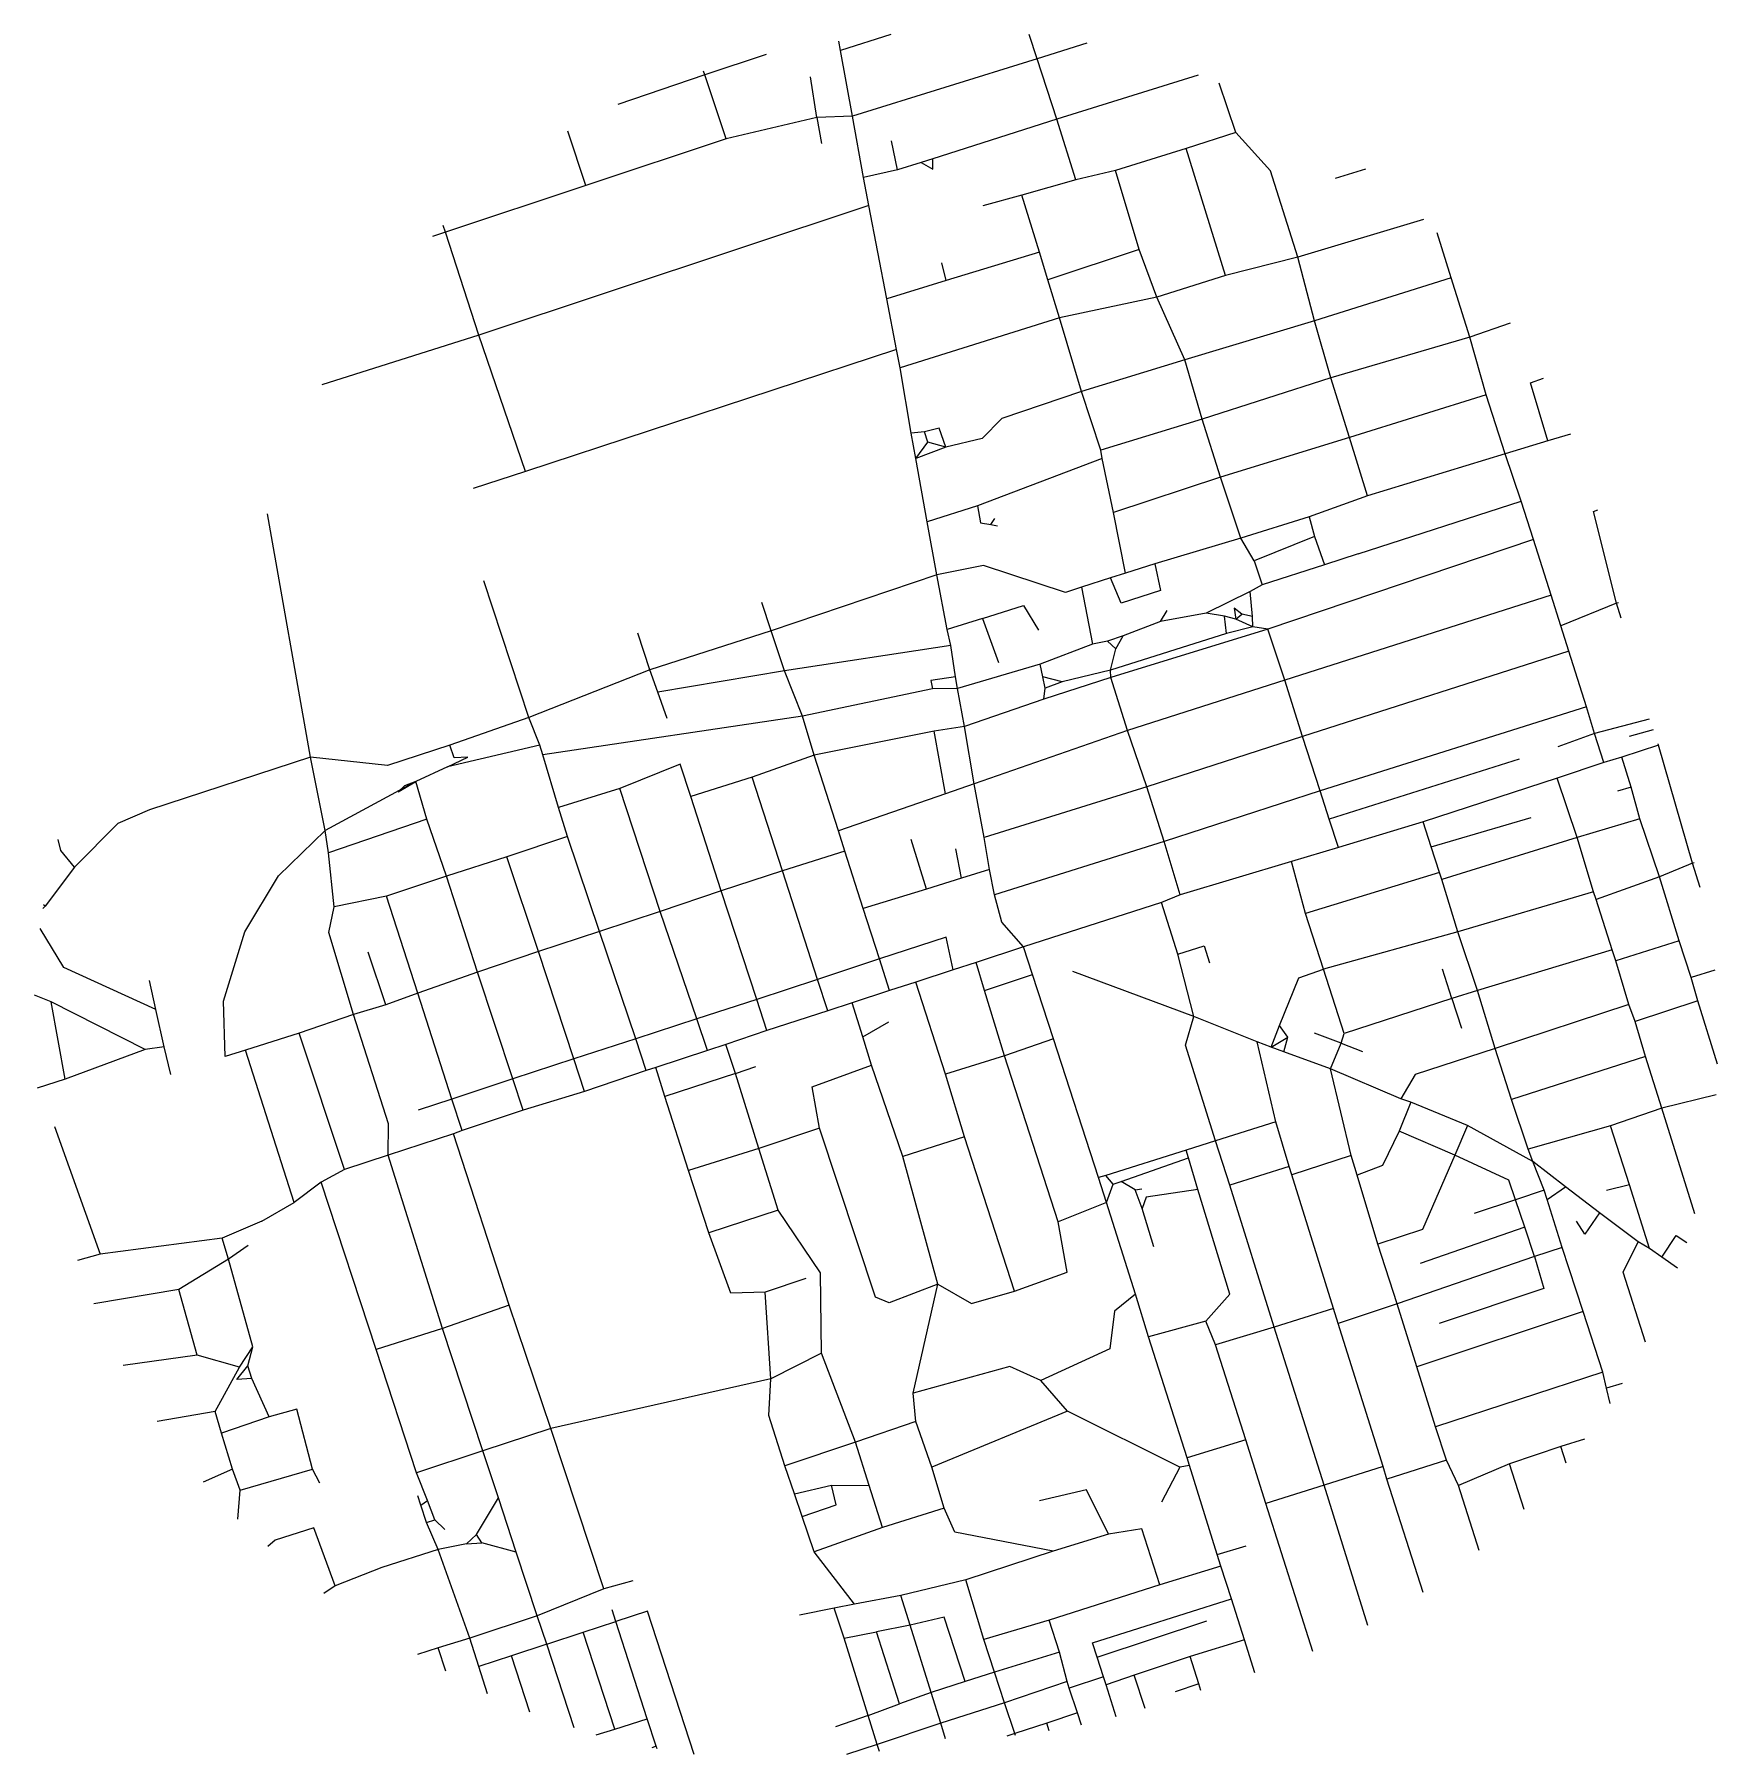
# Model space of a CAD drawing. Header units: metres. Extents: x 623393 to 625926, y 4838026 to 4840616.
import ezdxf

# ---------------------------------------------------------------- set-up
doc = ezdxf.new("R2010")
doc.units = ezdxf.units.M

msp = doc.modelspace()

# ---------------------------------------------------------------- linework, layer by layer
at = {"layer": 'ROADS'}
for points in [[(624605.9, 4840591.5), (624603.5, 4840605.6)], [(624682, 4840615.7), (624605.9, 4840591.5)], [(624902.2, 4840579.3), (624890, 4840616)], [(624976.8, 4840602.8), (624902.2, 4840579.3)], [(624494.3, 4840585.6), (624402.1, 4840555)], [(624624.1, 4840492.9), (624605.9, 4840591.5)], [(624902.2, 4840579.3), (624624.1, 4840492.9)], [(624931.8, 4840488.1), (624902.2, 4840579.3)], [(624402.1, 4840555), (624270.7, 4840510.5)], [(624402.1, 4840555), (624399.8, 4840560.6)], [(624434.2, 4840458.6), (624402.1, 4840555)], [(624570.5, 4840491), (624560.7, 4840552.3)], [(625144.3, 4840554.6), (624931.8, 4840488.1)], [(625201.1, 4840468.1), (625176, 4840542.3)], [(624624.1, 4840492.9), (624570.5, 4840491)], [(624640.9, 4840400.4), (624624.1, 4840492.9)], [(624222.7, 4840388.6), (624195.6, 4840470.1)], [(624570.5, 4840491), (624434.2, 4840458.6)], [(624570.5, 4840491), (624577.5, 4840451.9)], [(624931.8, 4840488.1), (624745.2, 4840428.8)], [(624960.4, 4840396.8), (624931.8, 4840488.1)], [(625201.1, 4840468.1), (625126.6, 4840444.3)], [(625294.6, 4840280.5), (625253.2, 4840410.5), (625201.1, 4840468.1)], [(624434.2, 4840458.6), (624222.7, 4840388.6)], [(624691.8, 4840411.9), (624682.9, 4840455.8)], [(625126.6, 4840444.3), (625020.1, 4840411.1)], [(625185.7, 4840252.9), (625126.6, 4840444.3)], [(624727.5, 4840423.2), (624691.8, 4840411.9)], [(624727.5, 4840423.2), (624745.1, 4840413.1), (624745.2, 4840428.8)], [(624745.2, 4840428.8), (624727.5, 4840423.2)], [(624691.8, 4840411.9), (624640.9, 4840400.4)], [(624648.9, 4840358.5), (624640.9, 4840400.4)], [(624960.4, 4840396.8), (624878.9, 4840373.9)], [(625020.1, 4840411.1), (624960.4, 4840396.8)], [(625055.7, 4840292.1), (625020.1, 4840411.1)], [(625396.4, 4840413), (625350.8, 4840399.1)], [(624222.7, 4840388.6), (624011.4, 4840318.1)], [(624878.9, 4840373.9), (624820.6, 4840357.8)], [(624905.6, 4840288.1), (624878.9, 4840373.9)], [(624648.9, 4840358.5), (624061.9, 4840163.2)], [(624676, 4840217.7), (624648.9, 4840358.5)], [(625483.5, 4840337.4), (625294.6, 4840280.5)], [(624011.4, 4840318.1), (623992.1, 4840311.7)], [(624011.4, 4840318.1), (624008.1, 4840328.1)], [(624061.9, 4840163.2), (624011.4, 4840318.1)], [(625525.6, 4840249.6), (625504.4, 4840317.4)], [(624905.6, 4840288.1), (624765.4, 4840245.6)], [(624918.2, 4840246.6), (624905.6, 4840288.1)], [(625055.7, 4840292.1), (624918.2, 4840246.6)], [(625082.2, 4840220.2), (625055.7, 4840292.1)], [(624765.4, 4840245.6), (624758.7, 4840271.9)], [(625294.6, 4840280.5), (625185.7, 4840252.9)], [(625319.5, 4840184.5), (625294.6, 4840280.5)], [(624765.4, 4840245.6), (624676, 4840217.7)], [(624935.9, 4840189.2), (624918.2, 4840246.6)], [(625185.7, 4840252.9), (625082.2, 4840220.2)], [(625525.6, 4840249.6), (625319.5, 4840184.5)], [(625553.7, 4840160), (625525.6, 4840249.6)], [(624690.3, 4840141.4), (624676, 4840217.7)], [(625082.2, 4840220.2), (624935.9, 4840189.2)], [(625124.5, 4840125.7), (625082.2, 4840220.2)], [(624935.9, 4840189.2), (624695.8, 4840114.1)], [(624969, 4840078.2), (624935.9, 4840189.2)], [(625319.5, 4840184.5), (625124.5, 4840125.7)], [(625344.4, 4840098.8), (625319.5, 4840184.5)], [(624061.9, 4840163.2), (623825.2, 4840088.5)], [(624131.8, 4839957.6), (624061.9, 4840163.2)], [(625553.7, 4840160), (625344.4, 4840098.8)], [(625614.3, 4840180.9), (625553.7, 4840160)], [(625578.3, 4840073), (625553.7, 4840160)], [(624690.3, 4840141.4), (624131.8, 4839957.6)], [(624695.8, 4840114.1), (624690.3, 4840141.4)], [(624712.4, 4840015.5), (624695.8, 4840114.1)], [(625124.5, 4840125.7), (624969, 4840078.2)], [(625150.3, 4840036.7), (625124.5, 4840125.7)], [(624969, 4840078.2), (624849.2, 4840037.6), (624819.2, 4840007.6), (624764.6, 4839994.6)], [(624997.9, 4839989.8), (624969, 4840078.2)], [(625344.4, 4840098.8), (625150.3, 4840036.7)], [(625372.5, 4840008.8), (625344.4, 4840098.8)], [(625671.1, 4840003.7), (625644.8, 4840091.4), (625664.3, 4840098.4)], [(625578.3, 4840073), (625372.5, 4840008.8)], [(625606.8, 4839984.4), (625578.3, 4840073)], [(625150.3, 4840036.7), (624997.9, 4839989.8)], [(625178.2, 4839949.1), (625150.3, 4840036.7)], [(624732.7, 4840017.3), (624712.4, 4840015.5)], [(624719.5, 4839977.2), (624712.4, 4840015.5)], [(624719.5, 4839977.2), (624737.6, 4840001.9)], [(624764.6, 4839994.6), (624754.8, 4840023.1), (624732.7, 4840017.3)], [(624737.6, 4840001.9), (624732.7, 4840017.3)], [(624764.6, 4839994.6), (624737.6, 4840001.9)], [(625372.5, 4840008.8), (625178.2, 4839949.1)], [(625399.3, 4839920.9), (625372.5, 4840008.8)], [(625671.1, 4840003.7), (625606.8, 4839984.4)], [(625705.1, 4840013.9), (625671.1, 4840003.7)], [(624764.6, 4839994.6), (624719.5, 4839977.2)], [(624736.5, 4839881.9), (624719.5, 4839977.2)], [(625000, 4839977.2), (624812.3, 4839906.2)], [(625000, 4839977.2), (624997.9, 4839989.8)], [(625017.3, 4839895.8), (625000, 4839977.2)], [(625606.8, 4839984.4), (625399.3, 4839920.9)], [(625630.7, 4839912.9), (625606.8, 4839984.4)], [(624131.8, 4839957.6), (624053, 4839932.3)], [(625178.2, 4839949.1), (625017.3, 4839895.8)], [(625208.7, 4839857.5), (625178.2, 4839949.1)], [(624812.3, 4839906.2), (624736.5, 4839881.9)], [(624812.3, 4839906.2), (624817, 4839880.6), (624832.4, 4839877.7)], [(625399.3, 4839920.9), (625311.8, 4839889.7)], [(625385.3, 4839833.6), (625630.7, 4839912.9)], [(625649.4, 4839855.3), (625630.7, 4839912.9)], [(625774.5, 4839759.3), (625739.7, 4839897.5), (625746.3, 4839900.1)], [(623808.5, 4839527.4), (623743.5, 4839893.8)], [(624751, 4839802), (624736.5, 4839881.9)], [(624832.4, 4839877.7), (624838.2, 4839886.8)], [(624832.4, 4839877.7), (624842.5, 4839875.7)], [(625034.9, 4839804.5), (625017.3, 4839895.8)], [(625311.8, 4839889.7), (625208.7, 4839857.5)], [(625311.8, 4839889.7), (625319.7, 4839860.1)], [(625208.7, 4839857.5), (625079.1, 4839818.7)], [(625229, 4839823.4), (625208.7, 4839857.5)], [(625319.7, 4839860.1), (625229, 4839823.4)], [(625649.4, 4839855.3), (625249.3, 4839720.5)], [(625319.7, 4839860.1), (625334.7, 4839817.2)], [(625676.1, 4839771.4), (625649.4, 4839855.3)], [(625229, 4839823.4), (625240.8, 4839787.3)], [(625385.3, 4839833.6), (625334.7, 4839817.2)], [(624136.7, 4839587.5), (624069.2, 4839793.2)], [(624751, 4839802), (624501.5, 4839717.9)], [(624969.1, 4839783.4), (624944.7, 4839775.6), (624821.2, 4839816.1), (624751, 4839802)], [(624766.7, 4839719.6), (624751, 4839802)], [(625012.6, 4839797.4), (624969.1, 4839783.4)], [(625079.1, 4839818.7), (625088, 4839778.5), (625028.5, 4839759.5), (625012.6, 4839797.4)], [(625034.9, 4839804.5), (625012.6, 4839797.4)], [(625079.1, 4839818.7), (625034.9, 4839804.5)], [(625334.7, 4839817.2), (625240.8, 4839787.3)], [(624969.1, 4839783.4), (624985.2, 4839697.9)], [(625222.9, 4839776.8), (625156.7, 4839744.4)], [(625240.8, 4839787.3), (625222.9, 4839776.8)], [(625226.3, 4839739.5), (625222.9, 4839776.8)], [(625676.1, 4839771.4), (625275.1, 4839643.6)], [(625690.5, 4839725.5), (625676.1, 4839771.4)], [(624501.5, 4839717.9), (624487.8, 4839760.7)], [(624819.8, 4839736.6), (624881.4, 4839756.1), (624904.4, 4839718.6)], [(625087.6, 4839731.7), (625097.8, 4839748.6)], [(625156.7, 4839744.4), (625087.6, 4839731.7)], [(625184, 4839739.7), (625156.7, 4839744.4)], [(625210.4, 4839742.8), (625198.8, 4839751.9), (625201, 4839735.6)], [(625201, 4839735.6), (625210.4, 4839742.8)], [(625226.3, 4839739.5), (625210.4, 4839742.8)], [(625774.5, 4839759.3), (625690.5, 4839725.5)], [(625777.2, 4839760.2), (625774.5, 4839759.3)], [(625781.4, 4839737.1), (625774.5, 4839759.3)], [(624501.5, 4839717.9), (624318.9, 4839658.9)], [(624521.9, 4839657.8), (624501.5, 4839717.9)], [(624819.8, 4839736.6), (624766.7, 4839719.6)], [(624772.1, 4839695.5), (624766.7, 4839719.6)], [(624819.8, 4839736.6), (624843.7, 4839670)], [(625249.3, 4839720.5), (625013.1, 4839647.4)], [(625087.6, 4839731.7), (625031.4, 4839710.2)], [(625187.2, 4839714), (625184, 4839739.7)], [(625201, 4839735.6), (625184, 4839739.7)], [(625226.6, 4839723.7), (625187.2, 4839714)], [(625226.6, 4839723.7), (625201, 4839735.6)], [(625226.6, 4839723.7), (625226.3, 4839739.5)], [(625249.3, 4839720.5), (625226.6, 4839723.7)], [(625275.1, 4839643.6), (625249.3, 4839720.5)], [(625702.6, 4839687.1), (625690.5, 4839725.5)], [(624318.9, 4839658.9), (624300.8, 4839714.2)], [(624772.1, 4839695.5), (624521.9, 4839657.8)], [(624779, 4839648.4), (624772.1, 4839695.5)], [(624985.2, 4839697.9), (624906.6, 4839667.8)], [(625008, 4839702.1), (624985.2, 4839697.9)], [(625031.4, 4839710.2), (625008, 4839702.1)], [(625020.6, 4839690.7), (625008, 4839702.1)], [(625187.2, 4839714), (625012.5, 4839658.4)], [(625012.5, 4839658.4), (625020.6, 4839690.7)], [(625020.6, 4839690.7), (625031.4, 4839710.2)], [(624906.6, 4839667.8), (624782.2, 4839630.8)], [(624910.8, 4839648.6), (624906.6, 4839667.8)], [(625702.6, 4839687.1), (625301.5, 4839558.7)], [(625729, 4839603.5), (625702.6, 4839687.1)], [(624318.9, 4839658.9), (624136.7, 4839587.5)], [(624330.9, 4839625.5), (624318.9, 4839658.9)], [(624521.9, 4839657.8), (624330.9, 4839625.5)], [(624548.9, 4839589.1), (624521.9, 4839657.8)], [(624779, 4839648.4), (624742.3, 4839643), (624744.6, 4839630.3)], [(624782.2, 4839630.8), (624779, 4839648.4)], [(624914.2, 4839631.7), (624910.8, 4839648.6)], [(624939.6, 4839641.1), (624910.8, 4839648.6)], [(625013.1, 4839647.4), (624912.3, 4839614.7)], [(624939.6, 4839641.1), (624914.2, 4839631.7)], [(625012.5, 4839658.4), (624939.6, 4839641.1)], [(625013.1, 4839647.4), (625012.5, 4839658.4)], [(625038, 4839567.5), (625013.1, 4839647.4)], [(625275.1, 4839643.6), (625038, 4839567.5)], [(625301.5, 4839558.7), (625275.1, 4839643.6)], [(624345.1, 4839585.8), (624330.9, 4839625.5)], [(624744.6, 4839630.3), (624548.9, 4839589.1)], [(624782.2, 4839630.8), (624744.6, 4839630.3)], [(624792.6, 4839573.6), (624782.2, 4839630.8)], [(624912.3, 4839614.7), (624792.6, 4839573.6)], [(624912.3, 4839614.7), (624914.2, 4839631.7)], [(624136.7, 4839587.5), (624018.2, 4839545.4)], [(624153.3, 4839545.6), (624136.7, 4839587.5)], [(624548.9, 4839589.1), (624158.1, 4839531.1)], [(624566.4, 4839530.4), (624548.9, 4839589.1)], [(625729, 4839603.5), (625328.2, 4839476.9)], [(625741.3, 4839563.4), (625729, 4839603.5)], [(624747.3, 4839566.9), (624566.4, 4839530.4)], [(624792.6, 4839573.6), (624747.3, 4839566.9)], [(624764.3, 4839472.6), (624747.3, 4839566.9)], [(624807.4, 4839487.6), (624792.6, 4839573.6)], [(625038, 4839567.5), (624807.4, 4839487.6)], [(625067.1, 4839482.8), (625038, 4839567.5)], [(625741.3, 4839563.4), (625686.1, 4839543.1)], [(625823.3, 4839584.9), (625741.3, 4839563.4)], [(625755.2, 4839519.3), (625741.3, 4839563.4)], [(625829.5, 4839568.6), (625793.3, 4839558.8)], [(624018.2, 4839545.4), (623924.2, 4839515.1), (623808.5, 4839527.4)], [(624153.3, 4839545.6), (624014.4, 4839512.8)], [(624014.4, 4839512.8), (624044.9, 4839527.7), (624024.4, 4839526.5), (624018.2, 4839545.4)], [(624158.1, 4839531.1), (624153.3, 4839545.6)], [(625301.5, 4839558.7), (625067.1, 4839482.8)], [(625328.2, 4839476.9), (625301.5, 4839558.7)], [(625837.6, 4839545.4), (625782.1, 4839527.8)], [(625837.6, 4839545.4), (625837.2, 4839547.6)], [(625838, 4839545.5), (625837.6, 4839545.4)], [(625888.9, 4839367.9), (625837.6, 4839545.4)], [(623808.5, 4839527.4), (623566.1, 4839448.4)], [(623830.2, 4839417.3), (623808.5, 4839527.4)], [(624014.4, 4839512.8), (623966.9, 4839490.8)], [(624181.6, 4839451.7), (624158.1, 4839531.1)], [(624380.8, 4839468.1), (624364.8, 4839516.8), (624273.8, 4839480.5)], [(624566.4, 4839530.4), (624472.9, 4839497.7)], [(624603.1, 4839416.6), (624566.4, 4839530.4)], [(625627.8, 4839524.7), (625341.5, 4839434.3)], [(625755.2, 4839519.3), (625684.7, 4839496.1)], [(625782.1, 4839527.8), (625755.2, 4839519.3)], [(625796.3, 4839482.2), (625782.1, 4839527.8)], [(623966.9, 4839490.8), (623830.2, 4839417.3)], [(623966.9, 4839490.8), (623949.9, 4839484.4), (623940, 4839475.6), (623966.9, 4839490.8)], [(623983.3, 4839434.2), (623966.9, 4839490.8)], [(624472.9, 4839497.7), (624380.8, 4839468.1)], [(624518.9, 4839356.2), (624472.9, 4839497.7)], [(624807.4, 4839487.6), (624764.3, 4839472.6)], [(624822.3, 4839406.5), (624807.4, 4839487.6)], [(625067.1, 4839482.8), (624822.3, 4839406.5)], [(625093.5, 4839400.4), (625067.1, 4839482.8)], [(625684.7, 4839496.1), (625483.1, 4839430.1)], [(625715.1, 4839406.7), (625684.7, 4839496.1)], [(625796.3, 4839482.2), (625775.8, 4839476.2)], [(625809.6, 4839434.8), (625796.3, 4839482.2)], [(624273.8, 4839480.5), (624181.6, 4839451.7)], [(624334.6, 4839295), (624273.8, 4839480.5)], [(624426.7, 4839326.1), (624380.8, 4839468.1)], [(624764.3, 4839472.6), (624603.1, 4839416.6)], [(625328.2, 4839476.9), (625093.5, 4839400.4)], [(625341.5, 4839434.3), (625328.2, 4839476.9)], [(623566.1, 4839448.4), (623518.2, 4839427.5), (623452.8, 4839361.9)], [(623983.3, 4839434.2), (623835.5, 4839383.6)], [(624013.1, 4839348.5), (623983.3, 4839434.2)], [(624195.2, 4839407.9), (624181.6, 4839451.7)], [(625356, 4839391.4), (625341.5, 4839434.3)], [(625495.2, 4839392.4), (625645.6, 4839436.7)], [(625809.6, 4839434.8), (625715.1, 4839406.7)], [(625838.8, 4839347.4), (625809.6, 4839434.8)], [(623710.6, 4839086.5), (623679.8, 4839077), (623677.1, 4839160.2), (623709.3, 4839264.4), (623760.3, 4839348.9), (623830.2, 4839417.3)], [(623835.5, 4839383.6), (623830.2, 4839417.3)], [(624195.2, 4839407.9), (624103.7, 4839377.3)], [(624243.3, 4839264.8), (624195.2, 4839407.9)], [(624612.5, 4839386.1), (624603.1, 4839416.6)], [(624830.5, 4839358.6), (624822.3, 4839406.5)], [(625483.1, 4839430.1), (625356, 4839391.4)], [(625495.2, 4839392.4), (625483.1, 4839430.1)], [(625715.1, 4839406.7), (625511.2, 4839343.4)], [(625739.8, 4839324.9), (625715.1, 4839406.7)], [(623452.8, 4839361.9), (623432.3, 4839387), (623428.6, 4839403.8)], [(623843.7, 4839302), (623835.5, 4839383.6)], [(624612.5, 4839386.1), (624518.9, 4839356.2)], [(624640, 4839299.8), (624612.5, 4839386.1)], [(624735.8, 4839328.7), (624712.6, 4839403.6)], [(624788, 4839345.2), (624779.6, 4839389.7)], [(625093.5, 4839400.4), (624837.8, 4839320.3)], [(625117.5, 4839320.3), (625093.5, 4839400.4)], [(625356, 4839391.4), (625284.8, 4839370.3)], [(625507.7, 4839354.1), (625495.2, 4839392.4)], [(623452.8, 4839361.9), (623408.6, 4839303.2)], [(624103.7, 4839377.3), (624013.1, 4839348.5)], [(624151.4, 4839235.1), (624103.7, 4839377.3)], [(624518.9, 4839356.2), (624426.7, 4839326.1)], [(624571.6, 4839192.7), (624518.9, 4839356.2)], [(624830.5, 4839358.6), (624788, 4839345.2)], [(624837.8, 4839320.3), (624830.5, 4839358.6)], [(625284.8, 4839370.3), (625117.5, 4839320.3)], [(625306.1, 4839291.9), (625284.8, 4839370.3)], [(625507.7, 4839354.1), (625306.1, 4839291.9)], [(625511.2, 4839343.4), (625507.7, 4839354.1)], [(625888.9, 4839367.9), (625838.8, 4839347.4)], [(625891, 4839368.6), (625888.9, 4839367.9)], [(625900.4, 4839331.3), (625888.9, 4839367.9)], [(624013.1, 4839348.5), (623922.6, 4839318.3)], [(624059.6, 4839204), (624013.1, 4839348.5)], [(624735.8, 4839328.7), (624640, 4839299.8)], [(624788, 4839345.2), (624735.8, 4839328.7)], [(625535.4, 4839264.3), (625511.2, 4839343.4)], [(625838.8, 4839347.4), (625743.5, 4839313.1)], [(625868.6, 4839251), (625838.8, 4839347.4)], [(623408.6, 4839303.2), (623405.4, 4839299.6)], [(623408.6, 4839303.2), (623406.2, 4839305.3)], [(623873.2, 4839139.8), (623836, 4839263.5), (623843.7, 4839302)], [(623922.6, 4839318.3), (623843.7, 4839302)], [(623969.7, 4839172.3), (623922.6, 4839318.3)], [(624426.7, 4839326.1), (624334.6, 4839295)], [(624480.1, 4839162.5), (624426.7, 4839326.1)], [(624881.5, 4839241.8), (624849, 4839279), (624837.8, 4839320.3)], [(625089.3, 4839308.7), (624881.5, 4839241.8)], [(625117.5, 4839320.3), (625089.3, 4839308.7)], [(625113.7, 4839231), (625089.3, 4839308.7)], [(625739.8, 4839324.9), (625535.4, 4839264.3)], [(625743.5, 4839313.1), (625739.8, 4839324.9)], [(625767.6, 4839237.4), (625743.5, 4839313.1)], [(624334.6, 4839295), (624243.3, 4839264.8)], [(624389.8, 4839133.5), (624334.6, 4839295)], [(624664.6, 4839223.7), (624640, 4839299.8)], [(625333.1, 4839208.2), (625306.1, 4839291.9)], [(623575.3, 4839147.5), (623436.7, 4839210.6), (623401.5, 4839269.4)], [(624243.3, 4839264.8), (624151.4, 4839235.1)], [(624298, 4839103.4), (624243.3, 4839264.8)], [(624775.5, 4839207.4), (624765.3, 4839256.7), (624664.6, 4839223.7)], [(625535.4, 4839264.3), (625333.1, 4839208.2)], [(625565, 4839176.3), (625535.4, 4839264.3)], [(625868.6, 4839251), (625773.2, 4839220.9)], [(625886.6, 4839195.8), (625868.6, 4839251)], [(623921.6, 4839154.8), (623895.3, 4839234)], [(624151.4, 4839235.1), (624059.6, 4839204)], [(624204.5, 4839073.2), (624151.4, 4839235.1)], [(624664.6, 4839223.7), (624571.6, 4839192.7)], [(624680, 4839176), (624664.6, 4839223.7)], [(624881.5, 4839241.8), (624810.2, 4839218.5)], [(624895.1, 4839200.1), (624881.5, 4839241.8)], [(625113.7, 4839231), (625153.6, 4839243.7), (625161.7, 4839217.7)], [(625137.8, 4839136.9), (625113.7, 4839231)], [(625767.6, 4839237.4), (625565, 4839176.3)], [(625773.2, 4839220.9), (625767.6, 4839237.4)], [(624059.6, 4839204), (623969.7, 4839172.3)], [(624112.8, 4839043), (624059.6, 4839204)], [(624775.5, 4839207.4), (624719.7, 4839188.9)], [(624810.2, 4839218.5), (624775.5, 4839207.4)], [(624822.7, 4839176.2), (624810.2, 4839218.5)], [(624822.7, 4839176.2), (624895.1, 4839200.1)], [(624926.5, 4839103.5), (624895.1, 4839200.1)], [(625137.8, 4839136.9), (624955.7, 4839205)], [(625267.1, 4839123.4), (625296, 4839195.3), (625333.1, 4839208.2)], [(625364.4, 4839111.4), (625333.1, 4839208.2)], [(625526.4, 4839164.1), (625512.3, 4839208.4)], [(625792.9, 4839155.3), (625773.2, 4839220.9)], [(625922.5, 4839206.8), (625886.6, 4839195.8)], [(623575.3, 4839147.5), (623565.9, 4839191.1)], [(623969.7, 4839172.3), (623921.6, 4839154.8)], [(624021.2, 4839012.8), (623969.7, 4839172.3)], [(624571.6, 4839192.7), (624480.1, 4839162.5)], [(624586.9, 4839145.6), (624571.6, 4839192.7)], [(624680, 4839176), (624623.6, 4839157.7)], [(624719.7, 4839188.9), (624680, 4839176)], [(624764.3, 4839050), (624719.7, 4839188.9)], [(624853.2, 4839078), (624822.7, 4839176.2)], [(625565, 4839176.3), (625526.4, 4839164.1)], [(625591.6, 4839088.8), (625565, 4839176.3)], [(625896.5, 4839160.7), (625886.6, 4839195.8)], [(623418, 4839159.3), (623392.6, 4839169.1)], [(623438.9, 4839042.7), (623418, 4839159.3)], [(623559.3, 4839087.5), (623418, 4839159.3)], [(623588.2, 4839091.4), (623575.3, 4839147.5)], [(623921.6, 4839154.8), (623873.2, 4839139.8)], [(624480.1, 4839162.5), (624389.8, 4839133.5)], [(624495.3, 4839116.1), (624480.1, 4839162.5)], [(624586.9, 4839145.6), (624495.3, 4839116.1)], [(624623.6, 4839157.7), (624586.9, 4839145.6)], [(624639.6, 4839106.4), (624623.6, 4839157.7)], [(625526.4, 4839164.1), (625364.4, 4839111.4)], [(625526.4, 4839164.1), (625540.7, 4839119.7)], [(625792.9, 4839155.3), (625591.6, 4839088.8)], [(625802.3, 4839129.7), (625792.9, 4839155.3)], [(625896.5, 4839160.7), (625802.3, 4839129.7)], [(625926.4, 4839065.4), (625896.5, 4839160.7)], [(623873.2, 4839139.8), (623791.1, 4839112.1)], [(623925.2, 4838928.3), (623925.5, 4838975.5), (623873.2, 4839139.8)], [(624389.8, 4839133.5), (624298, 4839103.4)], [(624405.8, 4839085.8), (624389.8, 4839133.5)], [(624639.6, 4839106.4), (624679, 4839128.8)], [(625170.8, 4838949.7), (625125.5, 4839094), (625137.8, 4839136.9)], [(625233.3, 4839098.7), (625137.8, 4839136.9)], [(625254.5, 4839091.1), (625267.1, 4839123.4)], [(625279.3, 4839105.7), (625267.1, 4839123.4)], [(625817.8, 4839076.8), (625802.3, 4839129.7)], [(623791.1, 4839112.1), (623710.6, 4839086.5)], [(623859.2, 4838906.8), (623791.1, 4839112.1)], [(624298, 4839103.4), (624204.5, 4839073.2)], [(624313.8, 4839055.7), (624298, 4839103.4)], [(624433.7, 4839094.8), (624405.8, 4839085.8)], [(624495.3, 4839116.1), (624433.7, 4839094.8)], [(624448.2, 4839051.1), (624433.7, 4839094.8)], [(624653, 4839063.7), (624639.6, 4839106.4)], [(624926.5, 4839103.5), (624853.2, 4839078)], [(624994.7, 4838894.4), (624926.5, 4839103.5)], [(625261.2, 4838978.4), (625233.3, 4839098.7)], [(625254.5, 4839091.1), (625233.3, 4839098.7)], [(625254.5, 4839091.1), (625279.3, 4839105.7)], [(625273.7, 4839084), (625279.3, 4839105.7)], [(625359.6, 4839097), (625319.6, 4839112)], [(625343.7, 4839058.4), (625359.6, 4839097)], [(625359.6, 4839097), (625364.4, 4839111.4)], [(625359.6, 4839097), (625391.8, 4839084.4)], [(623559.3, 4839087.5), (623438.9, 4839042.7)], [(623588.2, 4839091.4), (623559.3, 4839087.5)], [(623598, 4839049.9), (623588.2, 4839091.4)], [(623783.7, 4838857.1), (623710.6, 4839086.5)], [(624204.5, 4839073.2), (624112.8, 4839043)], [(624220.6, 4839024.2), (624204.5, 4839073.2)], [(624405.8, 4839085.8), (624328, 4839060)], [(624853.2, 4839078), (624764.3, 4839050)], [(624933.6, 4838827.6), (624853.2, 4839078)], [(625273.7, 4839084), (625254.5, 4839091.1)], [(625343.7, 4839058.4), (625273.7, 4839084)], [(625591.6, 4839088.8), (625471.1, 4839049.7), (625449.7, 4839013.3)], [(625616.3, 4839011.8), (625591.6, 4839088.8)], [(625817.8, 4839076.8), (625616.3, 4839011.8)], [(625842.4, 4838998.9), (625817.8, 4839076.8)], [(623438.9, 4839042.7), (623396.6, 4839028.9)], [(624112.8, 4839043), (624021.2, 4839012.8)], [(624128.3, 4838996), (624112.8, 4839043)], [(624313.8, 4839055.7), (624220.6, 4839024.2)], [(624328, 4839060), (624313.8, 4839055.7)], [(624341.8, 4839016.5), (624328, 4839060)], [(624448.2, 4839051.1), (624341.8, 4839016.5)], [(624448.2, 4839051.1), (624478.8, 4839061.6)], [(624483.4, 4838938.3), (624448.2, 4839051.1)], [(624574.5, 4838968.8), (624563.2, 4839031), (624653, 4839063.7)], [(624699.9, 4838926.1), (624653, 4839063.7)], [(624792.7, 4838955.7), (624764.3, 4839050)], [(625374.9, 4838927.5), (625343.7, 4839058.4)], [(625449.7, 4839013.3), (625343.7, 4839058.4)], [(624220.6, 4839024.2), (624128.3, 4838996)], [(624377.3, 4838905.1), (624341.8, 4839016.5)], [(625924.3, 4839019.3), (625842.4, 4838998.9)], [(624021.2, 4839012.8), (623970.3, 4838995.9)], [(624036.4, 4838965.6), (624021.2, 4839012.8)], [(624128.3, 4838996), (624036.4, 4838965.6)], [(625464.6, 4839008), (625446.9, 4838964.4)], [(625464.6, 4839008), (625449.7, 4839013.3)], [(625549.8, 4838973.1), (625464.6, 4839008)], [(625641.5, 4838937.2), (625616.3, 4839011.8)], [(625842.4, 4838998.9), (625765.4, 4838972.2)], [(625892.3, 4838839.8), (625842.4, 4838998.9)], [(623422.8, 4838971.2), (623491.6, 4838779.1)], [(624036.4, 4838965.6), (624023.7, 4838960.5)], [(624574.5, 4838968.8), (624483.4, 4838938.3)], [(624752.7, 4838733.9), (624679.3, 4838706.1), (624659, 4838714.2), (624574.5, 4838968.8)], [(625261.2, 4838978.4), (625170.8, 4838949.7)], [(625281.5, 4838911.1), (625261.2, 4838978.4)], [(625446.9, 4838964.4), (625422.2, 4838912.8), (625383.7, 4838898.1)], [(625531, 4838928.3), (625446.9, 4838964.4)], [(625549.8, 4838973.1), (625531, 4838928.3)], [(625648.1, 4838918.7), (625549.8, 4838973.1)], [(625765.4, 4838972.2), (625641.5, 4838937.2)], [(625793.9, 4838883.4), (625765.4, 4838972.2)], [(624023.7, 4838960.5), (623925.2, 4838928.3)], [(624107.5, 4838702.4), (624023.7, 4838960.5)], [(624483.4, 4838938.3), (624377.3, 4838905.1)], [(624512.3, 4838845.3), (624483.4, 4838938.3)], [(624792.7, 4838955.7), (624699.9, 4838926.1)], [(624868.2, 4838723.2), (624792.7, 4838955.7)], [(625170.8, 4838949.7), (625126.7, 4838935.9)], [(625192.4, 4838883.2), (625170.8, 4838949.7)], [(623925.2, 4838928.3), (623859.2, 4838906.8)], [(624007.2, 4838667.3), (623925.2, 4838928.3)], [(624752.7, 4838733.9), (624699.9, 4838926.1)], [(625126.7, 4838935.9), (625005.3, 4838897.7)], [(625028.8, 4838888.7), (625129.8, 4838924.3)], [(625129.8, 4838924.3), (625126.7, 4838935.9)], [(625143.8, 4838876.4), (625129.8, 4838924.3)], [(625374.9, 4838927.5), (625285.7, 4838898.8)], [(625383.7, 4838898.1), (625374.9, 4838927.5)], [(625531, 4838928.3), (625482.2, 4838816.5), (625415.2, 4838794.1)], [(625622.2, 4838861.1), (625612.1, 4838890.7), (625531, 4838928.3)], [(625648.1, 4838918.7), (625641.5, 4838937.2)], [(625665.4, 4838875.4), (625648.1, 4838918.7)], [(625697.4, 4838880.6), (625648.1, 4838918.7)], [(623824.4, 4838887.7), (623783.7, 4838857.1)], [(623859.2, 4838906.8), (623824.4, 4838887.7)], [(623907.1, 4838635.4), (623824.4, 4838887.7)], [(624407.7, 4838811.2), (624377.3, 4838905.1)], [(625005.3, 4838897.7), (624994.7, 4838894.4)], [(625006.5, 4838856.7), (624994.7, 4838894.4)], [(625016.4, 4838884.4), (625005.3, 4838897.7)], [(625016.4, 4838884.4), (625028.8, 4838888.7)], [(625049.9, 4838876.2), (625028.8, 4838888.7)], [(625281.5, 4838911.1), (625192.4, 4838883.2)], [(625285.7, 4838898.8), (625281.5, 4838911.1)], [(625348.2, 4838697.5), (625285.7, 4838898.8)], [(625415.2, 4838794.1), (625383.7, 4838898.1)], [(625006.5, 4838856.7), (625016.4, 4838884.4)], [(625049.9, 4838876.2), (625059.8, 4838877.7)], [(625060.1, 4838847.9), (625049.9, 4838876.2)], [(625143.8, 4838876.4), (625066.1, 4838864.9), (625060.1, 4838847.9)], [(625156.2, 4838678.3), (625192.3, 4838718.9), (625143.8, 4838876.4)], [(625259, 4838669), (625192.4, 4838883.2)], [(625622.2, 4838861.1), (625560.2, 4838840.6)], [(625665.4, 4838875.4), (625622.2, 4838861.1)], [(625636.1, 4838819.7), (625622.2, 4838861.1)], [(625670, 4838861.6), (625665.4, 4838875.4)], [(625670, 4838861.6), (625697.4, 4838880.6)], [(625692.5, 4838789.3), (625670, 4838861.6)], [(625748.6, 4838841.5), (625697.4, 4838880.6)], [(625793.9, 4838883.4), (625759.1, 4838875.1)], [(625824.1, 4838787.9), (625793.9, 4838883.4)], [(623734.9, 4838828.6), (623783.7, 4838857.1)], [(624512.3, 4838845.3), (624407.7, 4838811.2)], [(624577.7, 4838630.3), (624576, 4838751), (624512.3, 4838845.3)], [(625006.5, 4838856.7), (624933.6, 4838827.6)], [(625050.4, 4838718.7), (625006.5, 4838856.7)], [(625077.8, 4838790.1), (625060.1, 4838847.9)], [(625748.6, 4838841.5), (625726.8, 4838809.5), (625713.9, 4838828.7)], [(625806.9, 4838797.9), (625748.6, 4838841.5)], [(623734.9, 4838828.6), (623675.2, 4838803.3)], [(624492.8, 4838722), (624440.8, 4838720.5), (624407.7, 4838811.2)], [(624868.2, 4838723.2), (624947.5, 4838751.9), (624933.6, 4838827.6)], [(625636.1, 4838819.7), (625478.6, 4838765.2)], [(625650.9, 4838775.5), (625636.1, 4838819.7)], [(623675.2, 4838803.3), (623491.6, 4838779.1)], [(623684.9, 4838771.6), (623675.2, 4838803.3)], [(623714.4, 4838792.2), (623684.9, 4838771.6)], [(625444.3, 4838704.3), (625415.2, 4838794.1)], [(625692.5, 4838789.3), (625650.9, 4838775.5)], [(625723.9, 4838692.7), (625692.5, 4838789.3)], [(625817.9, 4838646.5), (625784.3, 4838752.2), (625806.9, 4838797.9)], [(625824.1, 4838787.9), (625806.9, 4838797.9)], [(625842.7, 4838774.6), (625824.1, 4838787.9)], [(625842.7, 4838774.6), (625864.2, 4838807), (625879.9, 4838796.9)], [(623491.6, 4838779.1), (623457.4, 4838769.8)], [(623684.9, 4838771.6), (623610, 4838725.7)], [(623721.2, 4838639.6), (623684.9, 4838771.6)], [(625650.9, 4838775.5), (625444.3, 4838704.3)], [(625650.9, 4838775.5), (625664.9, 4838727.5), (625507.4, 4838674.6)], [(625866.1, 4838758), (625842.7, 4838774.6)], [(624554.1, 4838742.6), (624492.8, 4838722)], [(624715.6, 4838570), (624752.7, 4838733.9)], [(624752.7, 4838733.9), (624803.3, 4838704.6), (624868.2, 4838723.2)], [(623610, 4838725.7), (623482.2, 4838704.4)], [(623637.7, 4838627.2), (623610, 4838725.7)], [(624501, 4838591.5), (624492.8, 4838722)], [(625050.4, 4838718.7), (625018.6, 4838693.4), (625011.7, 4838636.6), (624907.7, 4838588.8)], [(625069.7, 4838654.6), (625050.4, 4838718.7)], [(624107.5, 4838702.4), (624007.2, 4838667.3)], [(624170, 4838516.4), (624107.5, 4838702.4)], [(625348.2, 4838697.5), (625259, 4838669)], [(625355.2, 4838674.6), (625348.2, 4838697.5)], [(625444.3, 4838704.3), (625355.2, 4838674.6)], [(625473.8, 4838609.6), (625444.3, 4838704.3)], [(625723.9, 4838692.7), (625473.8, 4838609.6)], [(625753.6, 4838601.2), (625723.9, 4838692.7)], [(624007.2, 4838667.3), (623907.1, 4838635.4)], [(624067.6, 4838483.2), (624007.2, 4838667.3)], [(625156.2, 4838678.3), (625069.7, 4838654.6)], [(625128.2, 4838472.3), (625069.7, 4838654.6)], [(625170.7, 4838642.8), (625156.2, 4838678.3)], [(625259, 4838669), (625170.7, 4838642.8)], [(625334, 4838431.1), (625259, 4838669)], [(625422.8, 4838459.5), (625355.2, 4838674.6)], [(623701.3, 4838609.1), (623721.2, 4838639.6)], [(623714, 4838611), (623721.2, 4838639.6)], [(623968, 4838449.6), (623907.1, 4838635.4)], [(624577.7, 4838630.3), (624501, 4838591.5)], [(624628.6, 4838496.1), (624577.7, 4838630.3)], [(625216.4, 4838499.5), (625170.7, 4838642.8)], [(623637.7, 4838627.2), (623526.3, 4838611.5)], [(623701.3, 4838609.1), (623637.7, 4838627.2)], [(623664.6, 4838542.2), (623701.3, 4838609.1)], [(623720.1, 4838591.9), (623697.4, 4838590.2), (623714, 4838611)], [(623720.1, 4838591.9), (623714, 4838611)], [(624907.7, 4838588.8), (624861, 4838609.9), (624715.6, 4838570)], [(625501.9, 4838519.2), (625473.8, 4838609.6)], [(623745.9, 4838534), (623720.1, 4838591.9)], [(624501, 4838591.5), (624170, 4838516.4)], [(624522.1, 4838460.4), (624498.4, 4838536.2), (624501, 4838591.5)], [(624947.7, 4838542.6), (624907.7, 4838588.8)], [(625753.6, 4838601.2), (625501.9, 4838519.2)], [(625759, 4838577.3), (625753.6, 4838601.2)], [(625782.7, 4838584.5), (625759, 4838577.3)], [(625764.6, 4838554.1), (625759, 4838577.3)], [(624719.5, 4838527.2), (624715.6, 4838570)], [(623664.6, 4838542.2), (623577.3, 4838527.4)], [(623674.1, 4838509.6), (623664.6, 4838542.2)], [(623745.9, 4838534), (623674.1, 4838509.6)], [(623811.5, 4838455.4), (623787.8, 4838545.7), (623745.9, 4838534)], [(624719.5, 4838527.2), (624628.6, 4838496.1)], [(624743.5, 4838458.6), (624719.5, 4838527.2)], [(624947.7, 4838542.6), (624743.5, 4838458.6)], [(625116.8, 4838458.6), (624947.7, 4838542.6)], [(623690.8, 4838455.6), (623674.1, 4838509.6)], [(624170, 4838516.4), (624067.6, 4838483.2)], [(624250, 4838275.4), (624170, 4838516.4)], [(625216.4, 4838499.5), (625128.2, 4838472.3)], [(625246.3, 4838403.6), (625216.4, 4838499.5)], [(625518.1, 4838468.8), (625501.9, 4838519.2)], [(625725.9, 4838500.5), (625690.6, 4838489.3)], [(624067.6, 4838483.2), (623968, 4838449.6)], [(624091.1, 4838412), (624067.6, 4838483.2)], [(624628.6, 4838496.1), (624522.1, 4838460.4)], [(624649.2, 4838431), (624628.6, 4838496.1)], [(625131.6, 4838461.1), (625128.2, 4838472.3)], [(625690.6, 4838489.3), (625613.3, 4838463.3)], [(625698.4, 4838464.3), (625690.6, 4838489.3)], [(623690.8, 4838455.6), (623646.7, 4838435.9)], [(623702.4, 4838423.6), (623690.8, 4838455.6)], [(623702.4, 4838423.6), (623811.5, 4838455.4)], [(623822.3, 4838434.1), (623811.5, 4838455.4)], [(623984.2, 4838408.1), (623968, 4838449.6)], [(624536.6, 4838418), (624522.1, 4838460.4)], [(624762.3, 4838396.6), (624743.5, 4838458.6)], [(625116.8, 4838458.6), (625089.3, 4838405.5)], [(625131.6, 4838461.1), (625116.8, 4838458.6)], [(625172.9, 4838326.9), (625131.6, 4838461.1)], [(625422.8, 4838459.5), (625334, 4838431.1)], [(625428.4, 4838440.3), (625422.8, 4838459.5)], [(625518.1, 4838468.8), (625428.4, 4838440.3)], [(625536.4, 4838430.6), (625518.1, 4838468.8)], [(625613.3, 4838463.3), (625536.4, 4838430.6)], [(625635.1, 4838394.5), (625613.3, 4838463.3)], [(623699.1, 4838380.3), (623702.4, 4838423.6)], [(624536.6, 4838418), (624592.4, 4838431.5)], [(624548.3, 4838383.9), (624599.7, 4838401.7), (624592.4, 4838431.5)], [(624592.4, 4838431.5), (624649.2, 4838431)], [(624669.3, 4838367.7), (624649.2, 4838431)], [(625009.5, 4838357.4), (624976.2, 4838424.5), (624905.6, 4838407.6)], [(625334, 4838431.1), (625246.3, 4838403.6)], [(625400, 4838220), (625334, 4838431.1)], [(625483, 4838269.8), (625428.4, 4838440.3)], [(625567.4, 4838332.9), (625536.4, 4838430.6)], [(623974.2, 4838401.4), (623969.6, 4838415.3)], [(623974.2, 4838401.4), (623984.2, 4838408.1)], [(623982.9, 4838374.9), (623974.2, 4838401.4)], [(623995.6, 4838378.9), (623984.2, 4838408.1)], [(624057.9, 4838357.1), (624091.1, 4838412)], [(624118.1, 4838330.2), (624091.1, 4838412)], [(624548.3, 4838383.9), (624536.6, 4838418)], [(624762.3, 4838396.6), (624669.3, 4838367.7)], [(624926.4, 4838331.9), (624778.4, 4838360.7), (624762.3, 4838396.6)], [(625317.1, 4838180.6), (625246.3, 4838403.6)], [(623982.9, 4838374.9), (623995.6, 4838378.9)], [(624000.5, 4838334.6), (623982.9, 4838374.9)], [(623995.6, 4838378.9), (624010.7, 4838364.5)], [(624566.4, 4838331.1), (624548.3, 4838383.9)], [(623845.5, 4838279.6), (623813.1, 4838367), (623755, 4838348.7), (623743.8, 4838338.8)], [(624043.3, 4838342.7), (624000.5, 4838334.6)], [(624043.3, 4838342.7), (624057.9, 4838357.1)], [(624043.3, 4838342.7), (624066.1, 4838344.4)], [(624066.1, 4838344.4), (624057.9, 4838357.1)], [(624118.1, 4838330.2), (624066.1, 4838344.4)], [(624669.3, 4838367.7), (624566.4, 4838331.1)], [(625009.5, 4838357.4), (624926.4, 4838331.9)], [(625086.7, 4838281), (625059.7, 4838365.6), (625009.5, 4838357.4)], [(624000.5, 4838334.6), (623915.7, 4838307.5)], [(624048.3, 4838200.9), (624000.5, 4838334.6)], [(624149.7, 4838234.6), (624118.1, 4838330.2)], [(624627, 4838252.3), (624566.4, 4838331.1)], [(624926.4, 4838331.9), (624794.7, 4838288.9)], [(625172.9, 4838326.9), (625217, 4838339.9)], [(625178.6, 4838309.2), (625172.9, 4838326.9)], [(623915.7, 4838307.5), (623845.5, 4838279.6)], [(625178.6, 4838309.2), (625086.7, 4838281)], [(625194.6, 4838259.9), (625178.6, 4838309.2)], [(623845.5, 4838279.6), (623828.1, 4838268.2)], [(624250, 4838275.4), (624149.7, 4838234.6)], [(624293.7, 4838287.3), (624250, 4838275.4)], [(624696.8, 4838265.1), (624627, 4838252.3)], [(624794.7, 4838288.9), (624696.8, 4838265.1)], [(624710.8, 4838220.6), (624696.8, 4838265.1)], [(624821.9, 4838198.7), (624794.7, 4838288.9)], [(625086.7, 4838281), (624920.3, 4838227.9)], [(624267.8, 4838226.1), (624262.2, 4838243.4)], [(624385.9, 4838025.9), (624315.6, 4838241.7), (624267.8, 4838226.1)], [(624596.6, 4838246.2), (624544.2, 4838235.7)], [(624627, 4838252.3), (624596.6, 4838246.2)], [(624611.4, 4838200.9), (624596.6, 4838246.2)], [(624992.3, 4838172.5), (624985.6, 4838193.7), (625194.6, 4838259.9)], [(625214.1, 4838198.4), (625194.6, 4838259.9)], [(624149.7, 4838234.6), (624048.3, 4838200.9)], [(624163.8, 4838191.7), (624149.7, 4838234.6)], [(624218.7, 4838210.1), (624267.8, 4838226.1)], [(624315.3, 4838079.6), (624267.8, 4838226.1)], [(624710.8, 4838220.6), (624660.5, 4838210.6)], [(624793.6, 4838135.4), (624762.4, 4838232.4), (624710.8, 4838220.6)], [(624742.8, 4838118.9), (624710.8, 4838220.6)], [(624920.3, 4838227.9), (624821.9, 4838198.7)], [(624935.7, 4838179.8), (624920.3, 4838227.9)], [(624992.3, 4838172.5), (625157.5, 4838227.1)], [(624048.3, 4838200.9), (624000.5, 4838186.1)], [(624061.7, 4838158.4), (624048.3, 4838200.9)], [(624163.8, 4838191.7), (624110.7, 4838174.4)], [(624163.8, 4838191.7), (624218.7, 4838210.1)], [(624205.1, 4838065.8), (624163.8, 4838191.7)], [(624266.6, 4838063.7), (624218.7, 4838210.1)], [(624611.4, 4838200.9), (624660.5, 4838210.6)], [(624647.7, 4838084.5), (624611.4, 4838200.9)], [(624695, 4838101.9), (624660.5, 4838210.6)], [(624837.8, 4838149.8), (624821.9, 4838198.7)], [(625214.1, 4838198.4), (625132.6, 4838173.2)], [(625229.9, 4838148.7), (625214.1, 4838198.4)], [(624000.5, 4838186.1), (623969.1, 4838176.1)], [(624011.8, 4838151), (624000.5, 4838186.1)], [(624110.7, 4838174.4), (624061.7, 4838158.4)], [(624138.5, 4838089.2), (624110.7, 4838174.4)], [(624935.7, 4838179.8), (624837.8, 4838149.8)], [(624947.3, 4838135.5), (624935.7, 4838179.8)], [(625002, 4838142.5), (624992.3, 4838172.5)], [(625132.6, 4838173.2), (625048.4, 4838145.4)], [(625145.4, 4838132.1), (625132.6, 4838173.2)], [(624074.8, 4838116.9), (624061.7, 4838158.4)], [(624793.6, 4838135.4), (624742.8, 4838118.9)], [(624837.8, 4838149.8), (624793.6, 4838135.4)], [(624852.9, 4838103.5), (624837.8, 4838149.8)], [(624947.3, 4838135.5), (624852.9, 4838103.5)], [(624950.5, 4838125.8), (624947.3, 4838135.5)], [(625002, 4838142.5), (624950.5, 4838125.8)], [(625006, 4838130.5), (625002, 4838142.5)], [(625048.4, 4838145.4), (625006, 4838130.5)], [(625064.7, 4838095), (625048.4, 4838145.4)], [(624742.8, 4838118.9), (624695, 4838101.9)], [(624757.2, 4838073.1), (624742.8, 4838118.9)], [(624962.9, 4838088.5), (624950.5, 4838125.8)], [(625021, 4838082.6), (625006, 4838130.5)], [(625145.4, 4838132.1), (625109.8, 4838119.9)], [(625148.5, 4838122.1), (625145.4, 4838132.1)], [(624647.7, 4838084.5), (624598.7, 4838067.6)], [(624647.7, 4838084.5), (624695, 4838101.9)], [(624661.5, 4838040.5), (624647.7, 4838084.5)], [(624852.9, 4838103.5), (624757.2, 4838073.1)], [(624868.5, 4838057.3), (624852.9, 4838103.5)], [(624962.9, 4838088.5), (624916.5, 4838073.1)], [(624969, 4838070), (624962.9, 4838088.5)], [(624238.4, 4838055.1), (624266.6, 4838063.7)], [(624266.6, 4838063.7), (624315.3, 4838079.6)], [(624328.7, 4838038), (624315.3, 4838079.6)], [(624757.2, 4838073.1), (624661.5, 4838040.5)], [(624764.4, 4838049.1), (624757.2, 4838073.1)], [(624916.5, 4838073.1), (624868.5, 4838057.3)], [(624920.2, 4838061.3), (624916.5, 4838073.1)], [(624328.7, 4838038), (624322, 4838035.8)], [(624330, 4838034), (624328.7, 4838038)], [(624661.5, 4838040.5), (624615.1, 4838025.5)], [(624664.8, 4838030), (624661.5, 4838040.5)], [(624868.5, 4838057.3), (624856.6, 4838053.5)], [(624869.3, 4838054.5), (624868.5, 4838057.3)]]:
    msp.add_lwpolyline(points, dxfattribs=at)

doc.saveas('drawing.dxf')
